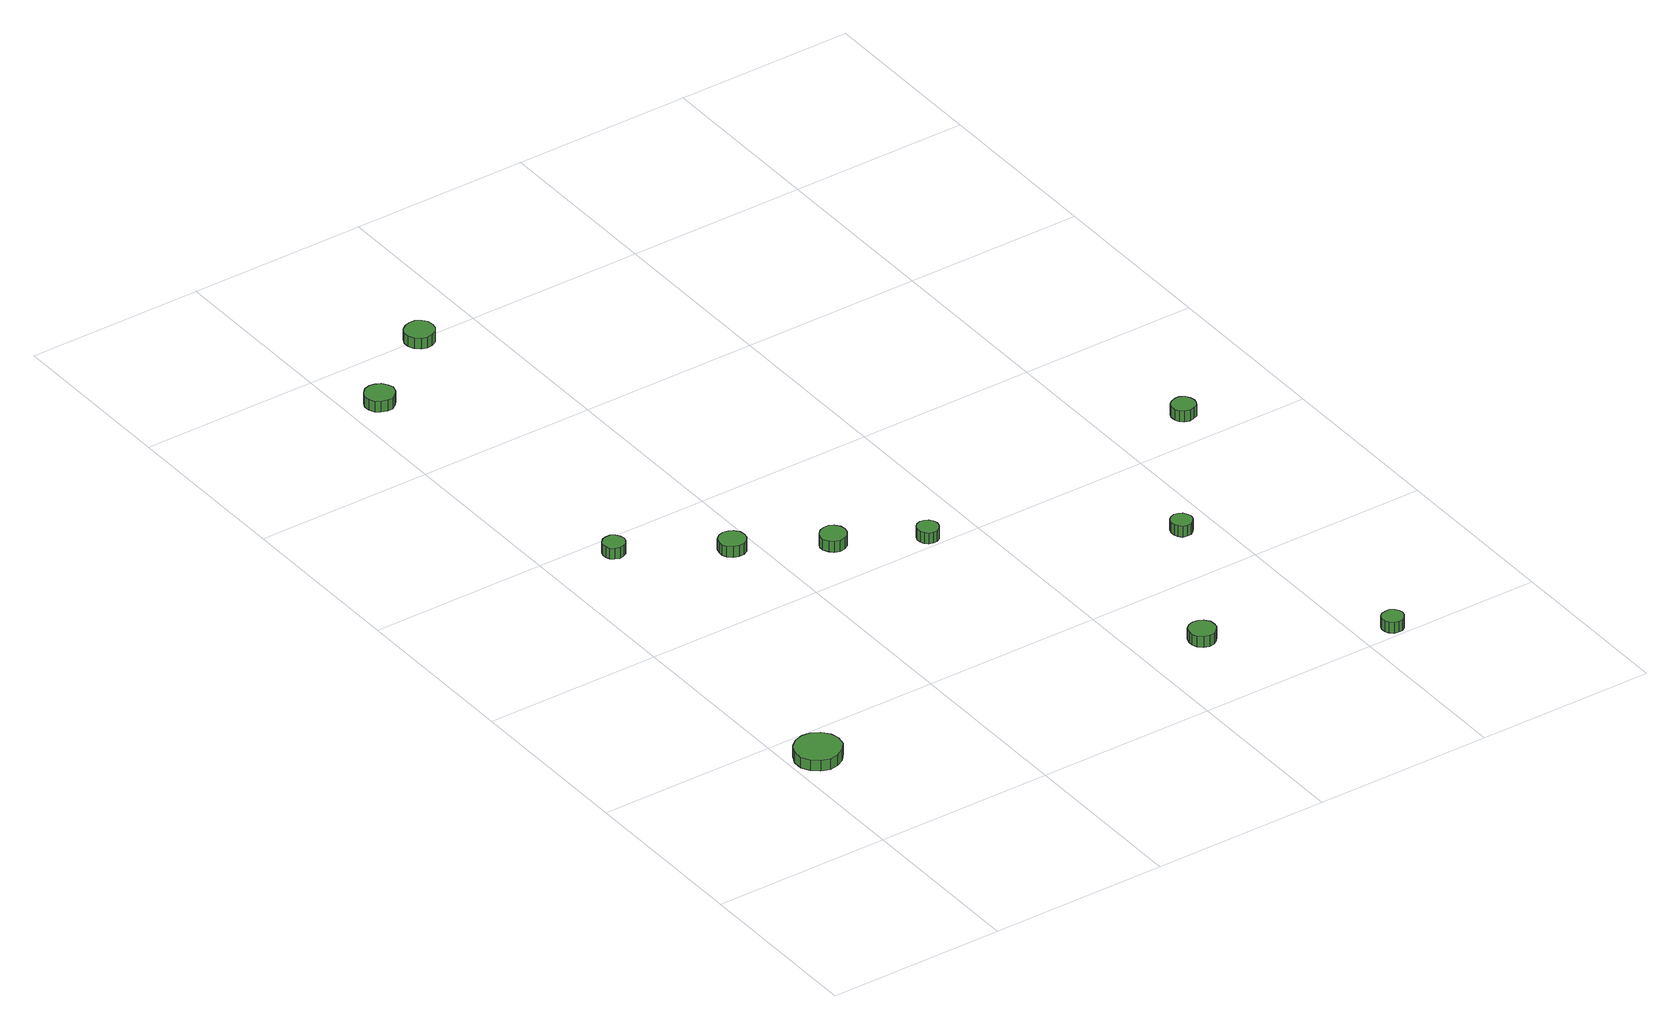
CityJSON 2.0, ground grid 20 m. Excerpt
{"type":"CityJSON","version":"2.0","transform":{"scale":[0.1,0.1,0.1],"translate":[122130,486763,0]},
"CityObjects":{
"tree1":{"type":"SolitaryVegetationObject","attributes":{"function":"something"},"geometry":[{"type":"MultiSurface","lod":"1","boundaries":[[[0,1,2,3,4,5,6,7,8,9,10,11,12,13,14]],[[15,16,17,18,19,20,21,22,23,24,25,26,27,28,29]],[[0,29,28,1]],[[1,28,27,2]],[[2,27,26,3]],[[3,26,25,4]],[[4,25,24,5]],[[5,24,23,6]],[[6,23,22,7]],[[7,22,21,8]],[[8,21,20,9]],[[9,20,19,10]],[[10,19,18,11]],[[11,18,17,12]],[[12,17,16,13]],[[13,16,15,14]],[[14,15,29,0]]]}]},
"tree2":{"type":"SolitaryVegetationObject","attributes":{"function":"something"},"geometry":[{"type":"MultiSurface","lod":"1","boundaries":[[[30,31,32,33,34,35,36,37,38,39,40,41,42,43,44]],[[45,46,47,48,49,50,51,52,53,54,55,56,57,58,59]],[[30,59,58,31]],[[31,58,57,32]],[[32,57,56,33]],[[33,56,55,34]],[[34,55,54,35]],[[35,54,53,36]],[[36,53,52,37]],[[37,52,51,38]],[[38,51,50,39]],[[39,50,49,40]],[[40,49,48,41]],[[41,48,47,42]],[[42,47,46,43]],[[43,46,45,44]],[[44,45,59,30]]]}]},
"tree3":{"type":"SolitaryVegetationObject","attributes":{"function":"something"},"geometry":[{"type":"MultiSurface","lod":"1","boundaries":[[[60,61,62,63,64,65,66,67,68,69,70,71,72,73,74]],[[75,76,77,78,79,80,81,82,83,84,85,86,87,88,89]],[[60,89,88,61]],[[61,88,87,62]],[[62,87,86,63]],[[63,86,85,64]],[[64,85,84,65]],[[65,84,83,66]],[[66,83,82,67]],[[67,82,81,68]],[[68,81,80,69]],[[69,80,79,70]],[[70,79,78,71]],[[71,78,77,72]],[[72,77,76,73]],[[73,76,75,74]],[[74,75,89,60]]]}]},
"tree4":{"type":"SolitaryVegetationObject","attributes":{"function":"something"},"geometry":[{"type":"MultiSurface","lod":"1","boundaries":[[[90,91,92,93,94,95,96,97,98,99,100,101,102,103,104]],[[105,106,107,108,109,110,111,112,113,114,115,116,117,118,119]],[[90,119,118,91]],[[91,118,117,92]],[[92,117,116,93]],[[93,116,115,94]],[[94,115,114,95]],[[95,114,113,96]],[[96,113,112,97]],[[97,112,111,98]],[[98,111,110,99]],[[99,110,109,100]],[[100,109,108,101]],[[101,108,107,102]],[[102,107,106,103]],[[103,106,105,104]],[[104,105,119,90]]]}]},
"tree5":{"type":"SolitaryVegetationObject","attributes":{"function":"something"},"geometry":[{"type":"MultiSurface","lod":"1","boundaries":[[[120,121,122,123,124,125,126,127,128,129,130,131,132,133,134]],[[135,136,137,138,139,140,141,142,143,144,145,146,147,148,149]],[[120,149,148,121]],[[121,148,147,122]],[[122,147,146,123]],[[123,146,145,124]],[[124,145,144,125]],[[125,144,143,126]],[[126,143,142,127]],[[127,142,141,128]],[[128,141,140,129]],[[129,140,139,130]],[[130,139,138,131]],[[131,138,137,132]],[[132,137,136,133]],[[133,136,135,134]],[[134,135,149,120]]]}]},
"tree6":{"type":"SolitaryVegetationObject","attributes":{"function":"something"},"geometry":[{"type":"MultiSurface","lod":"1","boundaries":[[[150,151,152,153,154,155,156,157,158,159,160,161,162,163,164]],[[165,166,167,168,169,170,171,172,173,174,175,176,177,178,179]],[[150,179,178,151]],[[151,178,177,152]],[[152,177,176,153]],[[153,176,175,154]],[[154,175,174,155]],[[155,174,173,156]],[[156,173,172,157]],[[157,172,171,158]],[[158,171,170,159]],[[159,170,169,160]],[[160,169,168,161]],[[161,168,167,162]],[[162,167,166,163]],[[163,166,165,164]],[[164,165,179,150]]]}]},
"tree7":{"type":"SolitaryVegetationObject","attributes":{"function":"something"},"geometry":[{"type":"MultiSurface","lod":"1","boundaries":[[[180,181,182,183,184,185,186,187,188,189,190,191,192,193,194]],[[195,196,197,198,199,200,201,202,203,204,205,206,207,208,209]],[[180,209,208,181]],[[181,208,207,182]],[[182,207,206,183]],[[183,206,205,184]],[[184,205,204,185]],[[185,204,203,186]],[[186,203,202,187]],[[187,202,201,188]],[[188,201,200,189]],[[189,200,199,190]],[[190,199,198,191]],[[191,198,197,192]],[[192,197,196,193]],[[193,196,195,194]],[[194,195,209,180]]]}]},
"tree8":{"type":"SolitaryVegetationObject","attributes":{"function":"something"},"geometry":[{"type":"MultiSurface","lod":"1","boundaries":[[[210,211,212,213,214,215,216,217,218,219,220,221,222,223,224]],[[225,226,227,228,229,230,231,232,233,234,235,236,237,238,239]],[[210,239,238,211]],[[211,238,237,212]],[[212,237,236,213]],[[213,236,235,214]],[[214,235,234,215]],[[215,234,233,216]],[[216,233,232,217]],[[217,232,231,218]],[[218,231,230,219]],[[219,230,229,220]],[[220,229,228,221]],[[221,228,227,222]],[[222,227,226,223]],[[223,226,225,224]],[[224,225,239,210]]]}]},
"tree9":{"type":"SolitaryVegetationObject","attributes":{"function":"something"},"geometry":[{"type":"MultiSurface","lod":"1","boundaries":[[[240,241,242,243,244,245,246,247,248,249,250,251,252,253,254]],[[255,256,257,258,259,260,261,262,263,264,265,266,267,268,269]],[[240,269,268,241]],[[241,268,267,242]],[[242,267,266,243]],[[243,266,265,244]],[[244,265,264,245]],[[245,264,263,246]],[[246,263,262,247]],[[247,262,261,248]],[[248,261,260,249]],[[249,260,259,250]],[[250,259,258,251]],[[251,258,257,252]],[[252,257,256,253]],[[253,256,255,254]],[[254,255,269,240]]]}]},
"tree10":{"type":"SolitaryVegetationObject","attributes":{"function":"something"},"geometry":[{"type":"MultiSurface","lod":"1","boundaries":[[[270,271,272,273,274,275,276,277,278,279,280,281,282,283,284]],[[285,286,287,288,289,290,291,292,293,294,295,296,297,298,299]],[[270,299,298,271]],[[271,298,297,272]],[[272,297,296,273]],[[273,296,295,274]],[[274,295,294,275]],[[275,294,293,276]],[[276,293,292,277]],[[277,292,291,278]],[[278,291,290,279]],[[279,290,289,280]],[[280,289,288,281]],[[281,288,287,282]],[[282,287,286,283]],[[283,286,285,284]],[[284,285,299,270]]]}]},
"tree11":{"type":"SolitaryVegetationObject","attributes":{"function":"something"},"geometry":[{"type":"MultiSurface","lod":"1","boundaries":[[[300,301,302,303,304,305,306,307,308,309,310,311,312,313,314]],[[315,316,317,318,319,320,321,322,323,324,325,326,327,328,329]],[[300,329,328,301]],[[301,328,327,302]],[[302,327,326,303]],[[303,326,325,304]],[[304,325,324,305]],[[305,324,323,306]],[[306,323,322,307]],[[307,322,321,308]],[[308,321,320,309]],[[309,320,319,310]],[[310,319,318,311]],[[311,318,317,312]],[[312,317,316,313]],[[313,316,315,314]],[[314,315,329,300]]]}]}
},
"vertices":[
[58,159,23],[56,169,23],[49,178,23],[40,183,23],[30,184,23],[20,181,23],[12,174,23],[7,164,23],[7,153,23],[12,144,23],[20,137,23],[30,133,23],[40,135,23],[49,140,23],[56,148,23],[56,148,10],[49,140,10],[40,135,10],[30,133,10],[20,137,10],[12,144,10],[7,153,10],[7,164,10],[12,174,10],[20,181,10],[30,184,10],[40,183,10],[49,178,10],[56,169,10],[58,159,10],
[83,570,28],[82,575,28],[79,579,28],[75,582,28],[70,582,28],[65,581,28],[61,577,28],[59,573,28],[59,568,28],[61,563,28],[65,560,28],[70,558,28],[75,559,28],[79,561,28],[82,565,28],[82,565,15],[79,561,15],[75,559,15],[70,558,15],[65,560,15],[61,563,15],[59,568,15],[59,573,15],[61,577,15],[65,581,15],[70,582,15],[75,582,15],[79,579,15],[82,575,15],[83,570,15],
[52,929,24],[50,935,24],[46,941,24],[40,944,24],[34,945,24],[27,943,24],[22,938,24],[19,932,24],[19,925,24],[22,919,24],[27,915,24],[34,913,24],[40,913,24],[46,917,24],[50,922,24],[50,922,11],[46,917,11],[40,913,11],[34,913,11],[27,915,11],[22,919,11],[19,925,11],[19,932,11],[22,938,11],[27,943,11],[34,945,11],[40,944,11],[46,941,11],[50,935,11],[52,929,11],
[187,507,27],[186,513,27],[182,518,27],[177,521,27],[171,522,27],[165,520,27],[160,516,27],[158,510,27],[158,504,27],[160,499,27],[165,495,27],[171,493,27],[177,493,27],[182,496,27],[186,501,27],[186,501,14],[182,496,14],[177,493,14],[171,493,14],[165,495,14],[160,499,14],[158,504,14],[158,510,14],[160,516,14],[165,520,14],[171,522,14],[177,521,14],[182,518,14],[186,513,14],[187,507,14],
[277,459,25],[276,465,25],[272,470,25],[267,473,25],[261,473,25],[255,471,25],[251,467,25],[248,462,25],[248,456,25],[251,450,25],[255,446,25],[261,444,25],[267,445,25],[272,448,25],[276,453,25],[276,453,12],[272,448,12],[267,445,12],[261,444,12],[255,446,12],[251,450,12],[248,456,12],[248,462,12],[251,467,12],[255,471,12],[261,473,12],[267,473,12],[272,470,12],[276,465,12],[277,459,12],
[150,999,23],[149,1006,23],[145,1011,23],[139,1015,23],[132,1015,23],[126,1013,23],[121,1009,23],[118,1003,23],[118,996,23],[121,990,23],[126,985,23],[132,983,23],[139,984,23],[145,987,23],[149,993,23],[149,993,10],[145,987,10],[139,984,10],[132,983,10],[126,985,10],[121,990,10],[118,996,10],[118,1003,10],[121,1009,10],[126,1013,10],[132,1015,10],[139,1015,10],[145,1011,10],[149,1006,10],[150,999,10],
[359,414,25],[358,419,25],[355,423,25],[351,425,25],[346,426,25],[341,424,25],[338,421,25],[336,416,25],[336,411,25],[338,407,25],[341,403,25],[346,402,25],[351,402,25],[355,405,25],[358,409,25],[358,409,12],[355,405,12],[351,402,12],[346,402,12],[341,403,12],[338,407,12],[336,411,12],[336,416,12],[338,421,12],[341,424,12],[346,426,12],[351,425,12],[355,423,12],[358,419,12],[359,414,12],
[484,107,24],[483,113,24],[479,118,24],[474,121,24],[468,122,24],[462,120,24],[457,116,24],[455,110,24],[455,104,24],[457,98,24],[462,94,24],[468,92,24],[474,93,24],[479,96,24],[483,101,24],[483,101,11],[479,96,11],[474,93,11],[468,92,11],[462,94,11],[457,98,11],[455,104,11],[455,110,11],[457,116,11],[462,120,11],[468,122,11],[474,121,11],[479,118,11],[483,113,11],[484,107,11],
[651,15,24],[650,19,24],[647,23,24],[643,26,24],[638,26,24],[633,25,24],[629,22,24],[627,17,24],[627,12,24],[629,8,24],[633,4,24],[638,3,24],[643,3,24],[647,6,24],[650,10,24],[650,10,11],[647,6,11],[643,3,11],[638,3,11],[633,4,11],[629,8,11],[627,12,11],[627,17,11],[629,22,11],[633,25,11],[638,26,11],[643,26,11],[647,23,11],[650,19,11],[651,15,11],
[576,278,24],[575,282,24],[572,287,24],[568,289,24],[563,290,24],[558,288,24],[555,285,24],[553,280,24],[553,275,24],[555,271,24],[558,267,24],[563,266,24],[568,266,24],[572,269,24],[575,273,24],[575,273,11],[572,269,11],[568,266,11],[563,266,11],[558,267,11],[555,271,11],[553,275,11],[553,280,11],[555,285,11],[558,288,11],[563,290,11],[568,289,11],[572,287,11],[575,282,11],[576,278,11],
[699,447,23],[698,452,23],[695,457,23],[690,460,23],[685,460,23],[679,458,23],[675,455,23],[673,450,23],[673,444,23],[675,439,23],[679,436,23],[685,434,23],[690,435,23],[695,437,23],[698,442,23],[698,442,10],[695,437,10],[690,435,10],[685,434,10],[679,436,10],[675,439,10],[673,444,10],[673,450,10],[675,455,10],[679,458,10],[685,460,10],[690,460,10],[695,457,10],[698,452,10],[699,447,10]
]}
